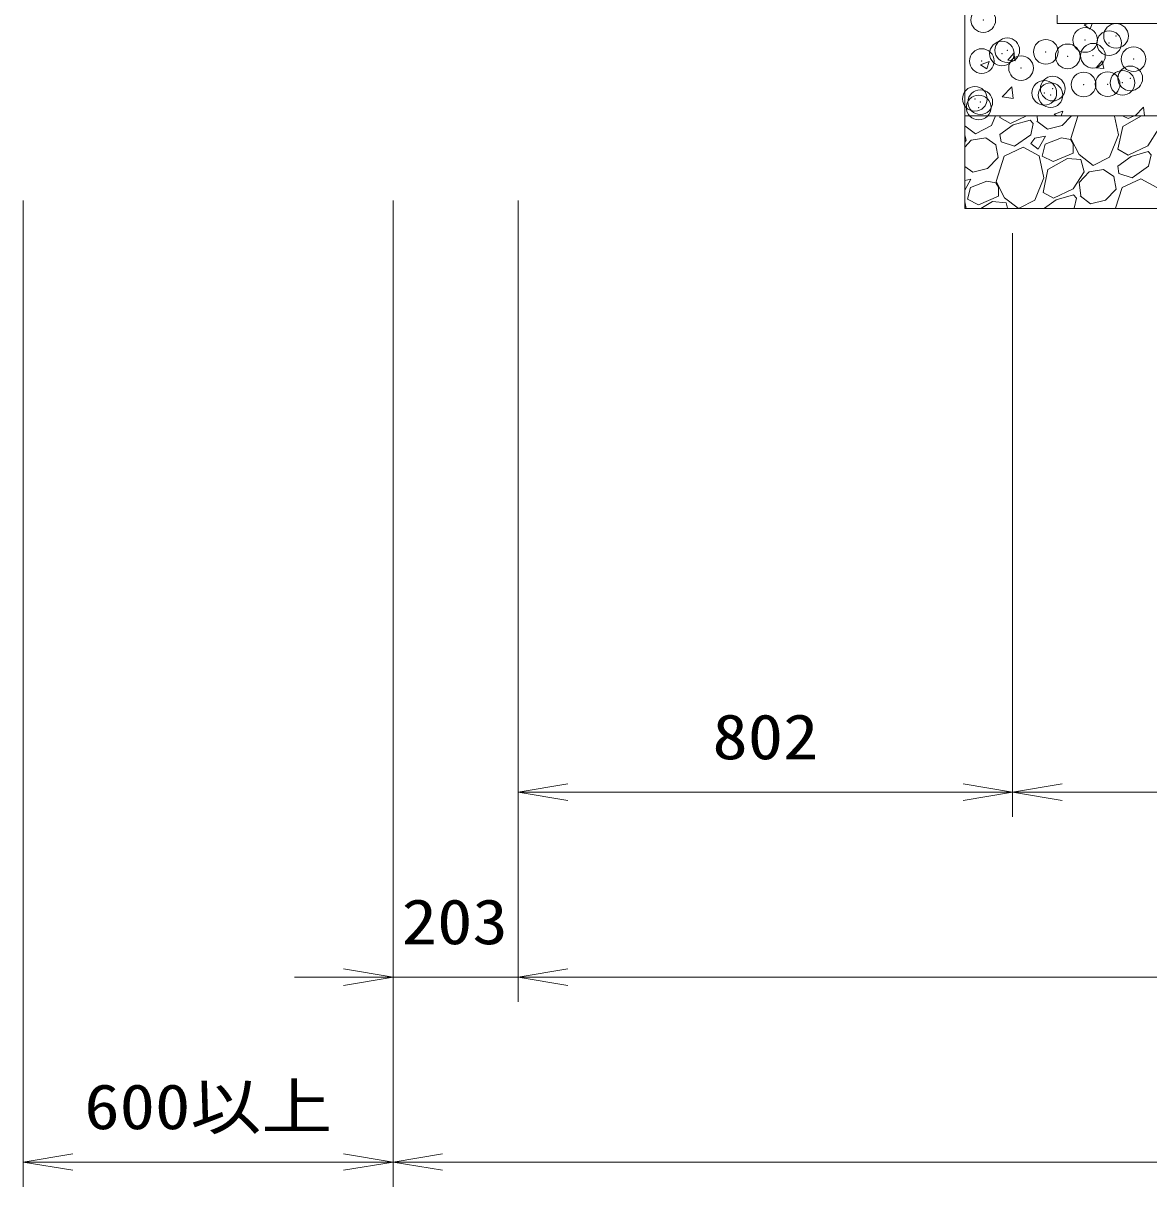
# Model space of a CAD drawing. Units: millimetres at full size. Extents: x 37600 to 71200, y 27760 to 51520.
# Drawn here: x 57795 to 59621, y 40824 to 42711 of the extents above; entities that cross this region are included whole.
import ezdxf
from ezdxf.enums import TextEntityAlignment as Align

# ---------------------------------------------------------------- set-up
doc = ezdxf.new("R2010")
doc.units = ezdxf.units.MM
doc.header["$LTSCALE"] = 80.0044
doc.header["$PDMODE"] = 32
doc.header["$PDSIZE"] = 40
for name, color, linetype, lineweight in [('0_2', 4, 'Continuous', 13), ('寸法', 6, 'Continuous', 13), ('ﾊｯﾁﾝｸﾞ', 4, 'Continuous', 9)]:
    doc.layers.add(name, color=color, linetype=linetype, lineweight=lineweight)
doc.styles.add('ＭＳ ゴシック', font='')
doc.styles.get('ＭＳ ゴシック').set_extended_font_data('MS Gothic')

# ---------------------------------------------------------------- blocks, each defined once
blk = doc.blocks.new('open_arrow')
at = {"color": 0, "linetype": 'Continuous', "lineweight": -2}
blk.add_lwpolyline([(7.5, 1.25), (0, 0), (7.5, -1.25)], dxfattribs=at)

msp = doc.modelspace()

# ---------------------------------------------------------------- linework, layer by layer
at = {"layer": '0_2', "color": 7}
for points in [[(58245, 43294), (59472.5, 43294), (59472.5, 42711), (60872.5, 42711), (60872.5, 43294), (61017.5, 43294), (61017.5, 42711), (62417.5, 42711), (62417.5, 43294), (63645, 43294), (63645, 43144), (62567.5, 43144), (62567.5, 42561), (60967.5, 42561), (60922.5, 42561), (59322.5, 42561), (59322.5, 43144), (58245, 43144)], [(59322.5, 42411), (62567.5, 42411), (62567.5, 42561), (59322.5, 42561)]]:
    msp.add_lwpolyline(points, close=True, dxfattribs=at)
at = {"layer": '寸法'}
for p, q in [((57795, 42424), (57795, 40824)), ((58395, 42424), (58395, 40824)), ((58395, 42424), (58395, 41124)), ((58395, 42424), (58395, 40824)), ((58598, 42424), (58598, 41124)), ((58598, 42424), (58598, 41424)), ((58598, 42424), (58598, 41124)), ((59400, 42371), (59400, 41424)), ((59400, 42371), (59400, 41424)), ((59400, 41464), (58598, 41464)), ((62490, 41464), (59400, 41464)), ((58758, 41164), (58235, 41164)), ((63292, 41164), (58598, 41164)), ((58395, 40864), (57795, 40864)), ((63495, 40864), (58395, 40864))]:
    msp.add_line(p, q, dxfattribs=at)
at = {"layer": 'ﾊｯﾁﾝｸﾞ'}
for p, q in [((59516.05, 42708.59), (59522.33, 42711)), ((59516.05, 42708.59), (59525.99, 42701.88)), ((59525.99, 42701.88), (59529.05, 42711)), ((59392.31, 42651.36), (59401.95, 42662.85)), ((59404.26, 42650.32), (59401.95, 42662.85)), ((59348, 42644.08), (59362, 42649.46)), ((59348, 42644.08), (59357.95, 42637.37)), ((59357.95, 42637.37), (59362, 42649.46)), ((59392.31, 42651.36), (59404.26, 42650.32)), ((59535.76, 42638.81), (59545.4, 42650.3)), ((59535.76, 42638.81), (59547.72, 42637.77)), ((59547.71, 42637.77), (59545.4, 42650.3)), ((59383.26, 42591.8), (59398.84, 42608.04)), ((59401.01, 42589.01), (59398.8, 42608)), ((59383.23, 42591.77), (59401.01, 42589.01)), ((59365.8, 42545.49), (59372.14, 42560.94)), ((59379.47, 42558.23), (59380.04, 42560.94)), ((59396.35, 42548.58), (59379.47, 42558.23)), ((59422.25, 42560.89), (59396.35, 42548.58)), ((59440.61, 42553.12), (59439.69, 42560.87)), ((59467.38, 42563.56), (59481.39, 42568.93)), ((59467.38, 42563.56), (59471.18, 42561)), ((59478.72, 42561), (59481.39, 42568.93)), ((59480.59, 42545.48), (59495.19, 42560.81)), ((59505.96, 42560.79), (59494.4, 42524.36)), ((59571.82, 42530.26), (59565.2, 42560.73)), ((59578.53, 42543.83), (59607.71, 42560.68)), ((59579.44, 42560.71), (59587.16, 42556.9)), ((59587.16, 42556.9), (59596.04, 42560.69)), ((59598.92, 42561), (59612.28, 42574.93)), ((59613.87, 42561), (59612.25, 42574.9)), ((59322.5, 42545), (59339.64, 42532)), ((59339.64, 42532), (59365.8, 42545.49)), ((59400.88, 42546.34), (59379.24, 42530.62)), ((59428.63, 42554.28), (59400.88, 42546.34)), ((59433.34, 42548.92), (59428.63, 42554.28)), ((59433.34, 42548.92), (59429.43, 42530.49)), ((59439.4, 42552.42), (59456.48, 42539.64)), ((59456.48, 42539.64), (59480.59, 42545.48)), ((59570.71, 42506.98), (59578.53, 42543.83)), ((59637.07, 42540.45), (59619.31, 42512.41)), ((59322.5, 42530), (59324.58, 42521.69)), ((59324.58, 42521.69), (59322.5, 42518.41)), ((59322.5, 42510.43), (59332.74, 42521.55)), ((59332.74, 42521.55), (59356.34, 42525.48)), ((59356.34, 42525.48), (59372.72, 42513.92)), ((59381.2, 42518.82), (59379.24, 42530.62)), ((59429.43, 42530.49), (59402.94, 42511.97)), ((59436.05, 42524.62), (59429.66, 42516.08)), ((59453.4, 42528.17), (59436.05, 42524.62)), ((59441.51, 42506.76), (59453.4, 42528.17)), ((59479.29, 42525.33), (59452.94, 42514.97)), ((59493.89, 42522.44), (59479.29, 42525.33)), ((59498.09, 42515.17), (59493.89, 42522.44)), ((59494.4, 42524.36), (59507.89, 42498.2)), ((59557.05, 42494.25), (59571.82, 42530.26)), ((59376.45, 42493.44), (59372.72, 42513.92)), ((59402.94, 42511.97), (59381.2, 42518.82)), ((59416.84, 42510.29), (59386.34, 42495.92)), ((59442.78, 42496.17), (59416.84, 42510.29)), ((59429.66, 42516.08), (59441.51, 42506.76)), ((59452.94, 42514.97), (59447.81, 42495.84)), ((59465.91, 42486.9), (59498.32, 42500.76)), ((59498.32, 42500.76), (59498.09, 42515.17)), ((59587.6, 42497.34), (59570.71, 42506.98)), ((59619.31, 42512.41), (59587.6, 42497.34)), ((59619.87, 42503.04), (59592.12, 42495.1)), ((59624.58, 42497.67), (59619.87, 42503.04)), ((59359.34, 42475.48), (59376.45, 42493.44)), ((59386.34, 42495.92), (59373.16, 42454.36)), ((59450.58, 42460.26), (59442.78, 42496.17)), ((59447.81, 42495.84), (59465.91, 42486.9)), ((59457.29, 42473.83), (59488.81, 42492.03)), ((59488.81, 42492.03), (59510.87, 42490.22)), ((59507.89, 42498.2), (59530.89, 42480.76)), ((59510.87, 42490.22), (59515.82, 42470.45)), ((59530.89, 42480.76), (59557.05, 42494.25)), ((59592.12, 42495.1), (59570.48, 42479.37)), ((59624.58, 42497.67), (59620.67, 42479.25)), ((59322.5, 42479.17), (59335.23, 42469.64)), ((59335.23, 42469.64), (59359.34, 42475.48)), ((59449.47, 42436.98), (59457.29, 42473.83)), ((59515.82, 42470.45), (59498.06, 42442.41)), ((59508.09, 42453.05), (59523.99, 42470.31)), ((59523.99, 42470.31), (59547.59, 42474.24)), ((59547.59, 42474.24), (59563.96, 42462.67)), ((59572.45, 42467.57), (59570.48, 42479.37)), ((59594.18, 42460.72), (59572.45, 42467.57)), ((59620.67, 42479.25), (59594.18, 42460.72)), ((59322.5, 42440.77), (59332.16, 42458.17)), ((59332.16, 42458.17), (59322.5, 42456.19)), ((59331.69, 42444.97), (59326.57, 42425.84)), ((59358.04, 42455.33), (59331.69, 42444.97)), ((59372.64, 42452.44), (59358.04, 42455.33)), ((59376.84, 42445.17), (59372.64, 42452.44)), ((59373.16, 42454.36), (59386.64, 42428.2)), ((59377.08, 42430.76), (59376.84, 42445.17)), ((59435.8, 42424.25), (59450.58, 42460.26)), ((59510.61, 42431.87), (59508.09, 42453.05)), ((59567.7, 42442.2), (59563.96, 42462.67)), ((59577.58, 42444.67), (59567.02, 42411.37)), ((59608.08, 42459.05), (59577.59, 42444.67)), ((59634.02, 42444.93), (59608.08, 42459.05)), ((59326.57, 42425.84), (59344.67, 42416.9)), ((59344.67, 42416.9), (59377.08, 42430.76)), ((59386.64, 42428.2), (59409.15, 42411.13)), ((59466.35, 42427.34), (59449.47, 42436.98)), ((59498.06, 42442.41), (59466.35, 42427.34)), ((59498.63, 42433.04), (59470.88, 42425.1)), ((59503.34, 42427.67), (59498.63, 42433.04)), ((59503.34, 42427.67), (59499.86, 42411.27)), ((59509.4, 42431.17), (59526.48, 42418.4)), ((59550.59, 42424.24), (59567.7, 42442.2)), ((59324.83, 42411), (59322.5, 42421.72)), ((59348.53, 42411.04), (59367.57, 42422.03)), ((59367.57, 42422.03), (59389.63, 42420.22)), ((59389.63, 42420.22), (59391.91, 42411.11)), ((59410.37, 42411.13), (59435.8, 42424.25)), ((59470.88, 42425.1), (59451.75, 42411.2)), ((59526.48, 42418.4), (59550.59, 42424.24))]:
    msp.add_line(p, q, dxfattribs=at)
for p in [(59352.39, 42716.49), (59567.72, 42690.73), (59517.66, 42684.14), (59556.52, 42678.99), (59382.59, 42662.09), (59391.35, 42667.51), (59453.84, 42664.9), (59489.36, 42657.58), (59530.28, 42658.56), (59596.12, 42653.06), (59349.96, 42649.91), (59413.65, 42638.54), (59578.21, 42614.64), (59590.86, 42621.82), (59451.4, 42598.32), (59461.57, 42594.62), (59465.04, 42605.26), (59515.11, 42611.85), (59554.09, 42612.41), (59338.73, 42588.63), (59347.53, 42583.33), (59344.93, 42574.6)]:
    msp.add_point(p, dxfattribs=at)

# ---------------------------------------------------------------- block references
at = {"layer": '寸法', "xscale": 10.7, "yscale": 10.7}
for p in [(58598, 41464), (59400, 41464), (58598, 41164), (58598, 41164), (57795, 40864), (58395, 40864)]:
    msp.add_blockref('open_arrow', p, dxfattribs=at)
at = {"layer": '寸法', "xscale": 10.7, "yscale": 10.7, "rotation": 180}
for p in [(59400, 41464), (58395, 41164), (58395, 40864)]:
    msp.add_blockref('open_arrow', p, dxfattribs=at)

# ---------------------------------------------------------------- texts
at = {"layer": '寸法', "style": 'ＭＳ ゴシック', "width": 1.15}
for s, p in [('802', (58999, 41554)), ('203', (58495, 41254)), ('600以上', (58095, 40954))]:
    msp.add_text(s, height=73.31, dxfattribs=at).set_placement(p, align=Align.MIDDLE_CENTER)

doc.saveas('drawing.dxf')
